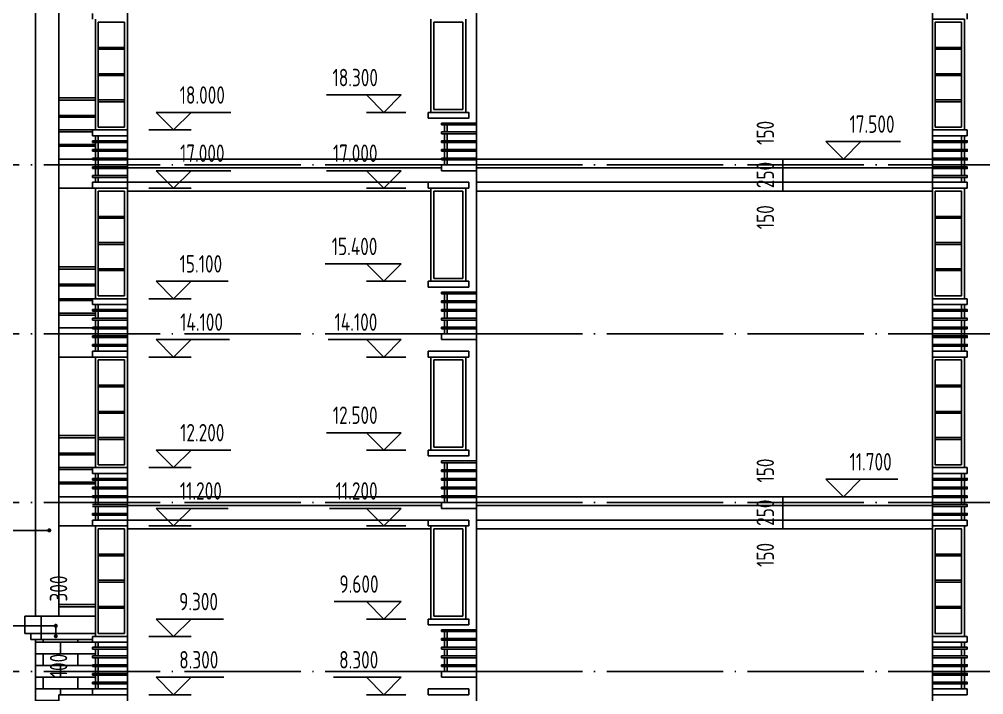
# Model space of a CAD drawing. Extents: x -726032 to 135930, y -151624 to 587044.
# Drawn here: x -513089 to -496509, y 232993 to 244593 of the extents above; entities that cross this region are included whole.
import ezdxf
from ezdxf.enums import TextEntityAlignment as Align

# ---------------------------------------------------------------- set-up
doc = ezdxf.new("R2010")
doc.units = 0
doc.header["$LTSCALE"] = 1000
doc.header["$MEASUREMENT"] = 0
doc.linetypes.add('DOTE', pattern=[2.42, 2, -0.2, 0.02, -0.2])
doc.layers.get('0').update_dxf_attribs({"linetype": 'CONTINUOUS'})
doc.layers.get('DEFPOINTS').update_dxf_attribs({"color": 1, "linetype": 'CONTINUOUS'})
for name, color, linetype in [('DOTE', 8, 'DOTE'), ('PUB_DIM', 245, 'CONTINUOUS'), ('WINDOW', 155, 'CONTINUOUS'), ('引线', 213, 'CONTINUOUS'), ('栏杆', 126, 'CONTINUOUS'), ('装饰线', 252, 'CONTINUOUS')]:
    doc.layers.add(name, color=color, linetype=linetype)
doc.styles.add('DIM_FONT', font='isocp.shx', dxfattribs={"width": 0.8})
doc.dimstyles.new('AXIS', dxfattribs={"dimtxt": 300, "dimasz": 1, "dimexe": 250, "dimexo": 300, "dimgap": 150, "dimtad": 1, "dimdec": 0, "dimzin": 0, "dimdsep": 46, "dimtxsty": 'DIM_FONT', "dimcen": 0.09, "dimse1": 1, "dimse2": 1, "dimclrt": 142, "dimadec": 0, "dimazin": 0, "dimtfac": 1, "dimtdec": 0, "dimtix": 1, "dimtmove": 2, "dimatfit": 3, "dimfxl": 1, "dimtolj": 1, "dimtzin": 0, "dimarcsym": 0})

# ---------------------------------------------------------------- blocks, each defined once
blk = doc.blocks.new('*D2821')
at = {"layer": 'DEFPOINTS', "color": 0, "transparency": 16777216}
for p in [(-512714, 234343), (-511714, 234343), (-511714, 234043)]:
    blk.add_point(p, dxfattribs=at)
at = {"layer": 'PUB_DIM', "color": 0, "lineweight": -2, "transparency": 16777216}
for p, q in [((-512714, 234344), (-512714, 234345)), ((-512714, 234043), (-512714, 234343)), ((-512714, 234042), (-512714, 234041))]:
    blk.add_line(p, q, dxfattribs=at)
at = {"layer": 'PUB_DIM', "color": 0, "transparency": 16777216}
for points in [[(-512715, 234344), (-512714, 234344), (-512714, 234343)], [(-512715, 234042), (-512714, 234042), (-512714, 234043)]]:
    blk.add_solid(points, dxfattribs=at)
at = {"layer": 'PUB_DIM', "color": 142, "transparency": 16777216, "insert": (-512414, 234816), "char_height": 300, "attachment_point": 5, "rotation": 90, "style": 'DIM_FONT'}
blk.add_mtext('\\A1;300', dxfattribs=at)
blk = doc.blocks.new('*D2822')
at = {"layer": 'DEFPOINTS', "color": 0, "transparency": 16777216}
for p in [(-512714, 234043), (-511714, 234043), (-511714, 233943)]:
    blk.add_point(p, dxfattribs=at)
at = {"layer": 'PUB_DIM', "color": 0, "lineweight": -2, "transparency": 16777216}
for p, q in [((-512714, 234044), (-512714, 234045)), ((-512714, 233943), (-512714, 234043)), ((-512714, 233942), (-512714, 233941))]:
    blk.add_line(p, q, dxfattribs=at)
at = {"layer": 'PUB_DIM', "color": 0, "transparency": 16777216}
for points in [[(-512715, 234044), (-512714, 234044), (-512714, 234043)], [(-512715, 233942), (-512714, 233942), (-512714, 233943)]]:
    blk.add_solid(points, dxfattribs=at)
at = {"layer": 'PUB_DIM', "color": 142, "transparency": 16777216, "insert": (-512414, 233493), "char_height": 300, "attachment_point": 5, "rotation": 90, "style": 'DIM_FONT'}
blk.add_mtext('\\A1;100', dxfattribs=at)
blk = doc.blocks.new('*D2862')
at = {"layer": 'DEFPOINTS', "color": 0, "transparency": 16777216}
for p in [(-500964, 235993), (-499964, 235993), (-500964, 235843)]:
    blk.add_point(p, dxfattribs=at)
at = {"layer": 'PUB_DIM', "color": 0, "lineweight": -2, "transparency": 16777216}
for p, q in [((-499964, 235994), (-499964, 235995)), ((-499964, 235843), (-499964, 235993)), ((-499964, 235842), (-499964, 235841))]:
    blk.add_line(p, q, dxfattribs=at)
at = {"layer": 'PUB_DIM', "color": 0, "transparency": 16777216}
for points in [[(-499964, 235994), (-499963, 235994), (-499964, 235993)], [(-499964, 235842), (-499963, 235842), (-499964, 235843)]]:
    blk.add_solid(points, dxfattribs=at)
at = {"layer": 'PUB_DIM', "color": 142, "transparency": 16777216, "insert": (-500264, 235393), "char_height": 300, "attachment_point": 5, "rotation": 90, "style": 'DIM_FONT'}
blk.add_mtext('\\A1;150', dxfattribs=at)
blk = doc.blocks.new('*D2866')
at = {"layer": 'DEFPOINTS', "color": 0, "transparency": 16777216}
for p in [(-500964, 236243), (-499964, 236243), (-500964, 235993)]:
    blk.add_point(p, dxfattribs=at)
at = {"layer": 'PUB_DIM', "color": 0, "lineweight": -2, "transparency": 16777216}
for p, q in [((-499964, 236244), (-499964, 236245)), ((-499964, 235993), (-499964, 236243)), ((-499964, 235992), (-499964, 235991))]:
    blk.add_line(p, q, dxfattribs=at)
at = {"layer": 'PUB_DIM', "color": 0, "transparency": 16777216}
for points in [[(-499964, 236244), (-499963, 236244), (-499964, 236243)], [(-499964, 235992), (-499963, 235992), (-499964, 235993)]]:
    blk.add_solid(points, dxfattribs=at)
at = {"layer": 'PUB_DIM', "color": 142, "transparency": 16777216, "insert": (-500264, 236118), "char_height": 300, "attachment_point": 5, "rotation": 90, "style": 'DIM_FONT'}
blk.add_mtext('\\A1;250', dxfattribs=at)
blk = doc.blocks.new('*D2867')
at = {"layer": 'DEFPOINTS', "color": 0, "transparency": 16777216}
for p in [(-500964, 236393), (-499964, 236393), (-500964, 236243)]:
    blk.add_point(p, dxfattribs=at)
at = {"layer": 'PUB_DIM', "color": 0, "lineweight": -2, "transparency": 16777216}
for p, q in [((-499964, 236394), (-499964, 236395)), ((-499964, 236243), (-499964, 236393)), ((-499964, 236242), (-499964, 236241))]:
    blk.add_line(p, q, dxfattribs=at)
at = {"layer": 'PUB_DIM', "color": 0, "transparency": 16777216}
for points in [[(-499964, 236394), (-499963, 236394), (-499964, 236393)], [(-499964, 236242), (-499963, 236242), (-499964, 236243)]]:
    blk.add_solid(points, dxfattribs=at)
at = {"layer": 'PUB_DIM', "color": 142, "transparency": 16777216, "insert": (-500264, 236842), "char_height": 300, "attachment_point": 5, "rotation": 90, "style": 'DIM_FONT'}
blk.add_mtext('\\A1;150', dxfattribs=at)
blk = doc.blocks.new('*D2921')
at = {"layer": 'DEFPOINTS', "color": 0, "transparency": 16777216}
for p in [(-500964, 242043), (-499964, 242043), (-500964, 241793)]:
    blk.add_point(p, dxfattribs=at)
at = {"layer": 'PUB_DIM', "color": 0, "lineweight": -2, "transparency": 16777216}
for p, q in [((-499964, 242044), (-499964, 242045)), ((-499964, 241793), (-499964, 242043)), ((-499964, 241792), (-499964, 241791))]:
    blk.add_line(p, q, dxfattribs=at)
at = {"layer": 'PUB_DIM', "color": 0, "transparency": 16777216}
for points in [[(-499964, 242044), (-499963, 242044), (-499964, 242043)], [(-499964, 241792), (-499963, 241792), (-499964, 241793)]]:
    blk.add_solid(points, dxfattribs=at)
at = {"layer": 'PUB_DIM', "color": 142, "transparency": 16777216, "insert": (-500264, 241918), "char_height": 300, "attachment_point": 5, "rotation": 90, "style": 'DIM_FONT'}
blk.add_mtext('\\A1;250', dxfattribs=at)
blk = doc.blocks.new('*D2922')
at = {"layer": 'DEFPOINTS', "color": 0, "transparency": 16777216}
for p in [(-500964, 241793), (-499964, 241793), (-500964, 241643)]:
    blk.add_point(p, dxfattribs=at)
at = {"layer": 'PUB_DIM', "color": 0, "lineweight": -2, "transparency": 16777216}
for p, q in [((-499964, 241794), (-499964, 241795)), ((-499964, 241643), (-499964, 241793)), ((-499964, 241642), (-499964, 241641))]:
    blk.add_line(p, q, dxfattribs=at)
at = {"layer": 'PUB_DIM', "color": 0, "transparency": 16777216}
for points in [[(-499964, 241794), (-499963, 241794), (-499964, 241793)], [(-499964, 241642), (-499963, 241642), (-499964, 241643)]]:
    blk.add_solid(points, dxfattribs=at)
at = {"layer": 'PUB_DIM', "color": 142, "transparency": 16777216, "insert": (-500264, 241193), "char_height": 300, "attachment_point": 5, "rotation": 90, "style": 'DIM_FONT'}
blk.add_mtext('\\A1;150', dxfattribs=at)
blk = doc.blocks.new('*D2923')
at = {"layer": 'DEFPOINTS', "color": 0, "transparency": 16777216}
for p in [(-500964, 242193), (-499964, 242193), (-500964, 242043)]:
    blk.add_point(p, dxfattribs=at)
at = {"layer": 'PUB_DIM', "color": 0, "lineweight": -2, "transparency": 16777216}
for p, q in [((-499964, 242194), (-499964, 242195)), ((-499964, 242043), (-499964, 242193)), ((-499964, 242042), (-499964, 242041))]:
    blk.add_line(p, q, dxfattribs=at)
at = {"layer": 'PUB_DIM', "color": 0, "transparency": 16777216}
for points in [[(-499964, 242194), (-499963, 242194), (-499964, 242193)], [(-499964, 242042), (-499963, 242042), (-499964, 242043)]]:
    blk.add_solid(points, dxfattribs=at)
at = {"layer": 'PUB_DIM', "color": 142, "transparency": 16777216, "insert": (-500264, 242642), "char_height": 300, "attachment_point": 5, "rotation": 90, "style": 'DIM_FONT'}
blk.add_mtext('\\A1;150', dxfattribs=at)

msp = doc.modelspace()

# ---------------------------------------------------------------- hatches: boundary and pattern name
at = {"layer": '装饰线'}
h = msp.add_hatch(dxfattribs=at)
h.set_pattern_fill('AR-BRSTD', color=35, scale=75, style=0)
h.set_pattern_definition([(0, (-503080.74, 224692.5), (0, 200.025), []), (90, (-503080.74, 224692.5), (-300, 200.025), [200.025, -200.025])])
h.paths.add_polyline_path([(-512811.2, 224242.5), (-512411.2, 224242.5), (-512411.2, 232992.5), (-511831.1, 232992.5), (-511831.1, 233092.5), (-511781.1, 233092.5), (-511781.1, 233177.2), (-511831.1, 233177.2), (-511831.1, 233207.2), (-511781.1, 233207.2), (-511781.1, 233327.2), (-511831.1, 233327.2), (-511831.1, 233357.2), (-511781.1, 233357.2), (-511781.1, 233477.2), (-511831.1, 233477.2), (-511831.1, 233507.2), (-511781.1, 233507.2), (-511781.1, 233627.2), (-511831.1, 233627.2), (-511831.1, 233657.2), (-511781.1, 233657.2), (-511781.1, 233777.2), (-511831.1, 233777.2), (-511831.1, 233807.2), (-511781.1, 233807.2), (-511781.1, 233892.5), (-511831.1, 233892.5), (-511831.1, 233942.5), (-512811.2, 233942.5)])
h.paths.add_polyline_path([(-512639.4, 233225.8), (-512639.4, 233760), (-512189.4, 233760), (-512189.4, 233225.8)], flags=24)

# ---------------------------------------------------------------- linework, layer by layer
for p, q in [((-512811.2, 262292.5), (-512811.2, 234342.5)), ((-512411.2, 234342.5), (-512411.2, 262292.5)), ((-511231.1, 224242.5), (-511231.1, 257592.5)), ((-505231.1, 224242.5), (-505231.1, 257592.5)), ((-497391.1, 257592.5), (-497391.1, 224242.5)), ((-511831.1, 244592.5), (-511831.1, 244692.5)), ((-496791.1, 244592.5), (-496791.1, 244692.5)), ((-506061.1, 242992.5), (-506061.1, 242892.5)), ((-511831.1, 242692.5), (-511231.1, 242692.5)), ((-511831.1, 242692.5), (-511831.1, 242592.5)), ((-511831.1, 242592.5), (-511231.1, 242592.5)), ((-497391.1, 242692.5), (-496791.1, 242692.5)), ((-496791.1, 242592.5), (-497391.1, 242592.5)), ((-496791.1, 242592.5), (-496791.1, 242692.5)), ((-511831.1, 242192.5), (-512411.2, 242192.5)), ((-505831.1, 242092.5), (-505231.1, 242092.5)), ((-505831.1, 241992.5), (-505831.1, 242092.5)), ((-505831.1, 241992.5), (-505231.1, 241992.5)), ((-511830.6, 241792.5), (-511831.1, 241792)), ((-511831.1, 241693), (-511831.1, 241792)), ((-511830.6, 241792.5), (-511231.1, 241792.5)), ((-506061.1, 241792.5), (-505361.1, 241792.5)), ((-506061.1, 241792.5), (-506061.1, 241692.5)), ((-505361.1, 241792.5), (-505361.1, 241692.5)), ((-496791.1, 241792.5), (-497391.1, 241792.5)), ((-496791.1, 241692.5), (-496791.1, 241792.5)), ((-511831.1, 241692.5), (-512411.2, 241692.5)), ((-511831.1, 241693), (-511830.6, 241692.5)), ((-511231.1, 241692.5), (-511830.6, 241692.5)), ((-505361.1, 241692.5), (-506061.1, 241692.5)), ((-496791.1, 241692.5), (-497391.1, 241692.5)), ((-506061.1, 240092.5), (-506061.1, 239992.5)), ((-511831.1, 239792.5), (-511231.1, 239792.5)), ((-511831.1, 239792.5), (-511831.1, 239692.5)), ((-497391.1, 239792.5), (-496791.1, 239792.5)), ((-496791.1, 239692.5), (-496791.1, 239792.5)), ((-511831.1, 239692.5), (-511231.1, 239692.5)), ((-496791.1, 239692.5), (-497391.1, 239692.5)), ((-511831.1, 239292.5), (-512411.2, 239292.5)), ((-505831.1, 239192.5), (-505231.1, 239192.5)), ((-505831.1, 239092.5), (-505831.1, 239192.5)), ((-505831.1, 239092.5), (-505231.1, 239092.5)), ((-511231.1, 238792.5), (-512411.2, 238792.5)), ((-511831.1, 238792.5), (-511831.1, 238892.5)), ((-511831.1, 238892.5), (-511231.1, 238892.5)), ((-506061.1, 238892.5), (-505361.1, 238892.5)), ((-506061.1, 238892.5), (-506061.1, 238792.5)), ((-505361.1, 238792.5), (-506061.1, 238792.5)), ((-505361.1, 238892.5), (-505361.1, 238792.5)), ((-497391.1, 238892.5), (-496791.1, 238892.5)), ((-496791.1, 238792.5), (-496841.1, 238792.5)), ((-496791.1, 238792.5), (-496791.1, 238892.5)), ((-506061.1, 237192.5), (-506061.1, 237092.5)), ((-511831.1, 236892.5), (-511231.1, 236892.5)), ((-511831.1, 236892.5), (-511831.1, 236792.5)), ((-511831.1, 236792.5), (-511231.1, 236792.5)), ((-497391.1, 236892.5), (-496791.1, 236892.5)), ((-496791.1, 236792.5), (-497391.1, 236792.5)), ((-496791.1, 236792.5), (-496791.1, 236892.5)), ((-511831.1, 236392.5), (-512411.2, 236392.5)), ((-505831.1, 236292.5), (-505231.1, 236292.5)), ((-505831.1, 236192.5), (-505831.1, 236292.5)), ((-505831.1, 236192.5), (-505231.1, 236192.5)), ((-511831.1, 235992.5), (-511231.1, 235992.5)), ((-511831.1, 235892.5), (-511831.1, 235992.5)), ((-506061.1, 235992.5), (-505361.1, 235992.5)), ((-506061.1, 235992.5), (-506061.1, 235892.5)), ((-505361.1, 235992.5), (-505361.1, 235892.5)), ((-496791.1, 235992.5), (-497391.1, 235992.5)), ((-496791.1, 235892.5), (-496791.1, 235992.5)), ((-511231.1, 235892.5), (-512411.2, 235892.5)), ((-505361.1, 235892.5), (-506061.1, 235892.5)), ((-496791.1, 235892.5), (-497391.1, 235892.5)), ((-512992.1, 234342.5), (-511781.1, 234342.5)), ((-512992.1, 234042.5), (-512992.1, 234342.5)), ((-506061.1, 234292.5), (-506061.1, 234192.5)), ((-511781.1, 234042.5), (-512992.1, 234042.5)), ((-512892.1, 233942.5), (-512892.1, 234042.5)), ((-511831.1, 233942.5), (-512892.1, 233942.5)), ((-512811.2, 233942.5), (-512811.2, 224242.5)), ((-511231.1, 233992.5), (-511831.1, 233992.5)), ((-511831.1, 233992.5), (-511831.1, 233892.5)), ((-496791.1, 233992.5), (-497391.1, 233992.5)), ((-496791.1, 233892.5), (-496791.1, 233992.5)), ((-511831.1, 233892.5), (-511231.1, 233892.5)), ((-496791.1, 233892.5), (-497391.1, 233892.5)), ((-505831.1, 233392.5), (-505231.1, 233392.5)), ((-505831.1, 233292.5), (-505831.1, 233392.5)), ((-505831.1, 233292.5), (-505231.1, 233292.5)), ((-512411.2, 224242.5), (-512411.2, 232992.5)), ((-511231.1, 232992.5), (-512411.2, 232992.5)), ((-511831.1, 232992.5), (-511831.1, 233092.5)), ((-511831.1, 233092.5), (-511231.1, 233092.5)), ((-506061.1, 233092.5), (-505361.1, 233092.5)), ((-506061.1, 233092.5), (-506061.1, 232992.5)), ((-505361.1, 232992.5), (-506061.1, 232992.5)), ((-505361.1, 233092.5), (-505361.1, 232992.5)), ((-497391.1, 233092.5), (-496791.1, 233092.5)), ((-496791.1, 232992.5), (-497391.1, 232992.5)), ((-496791.1, 232992.5), (-496791.1, 233092.5))]:
    msp.add_line(p, q)
at = {"color": 146}
for p, q in [((-511831.1, 239157.2), (-511831.1, 239127.2)), ((-511831.1, 239007.2), (-511831.1, 238977.2)), ((-511231.1, 239007.2), (-511831.1, 239007.2)), ((-511831.1, 238977.2), (-511231.1, 238977.2)), ((-511781.1, 238892.5), (-511781.1, 238977.2)), ((-511731.1, 238977.2), (-511731.1, 238892.5)), ((-511831.1, 233507.2), (-511831.1, 233477.2))]:
    msp.add_line(p, q, dxfattribs=at)
for points in [[(-506061.1, 242992.5), (-505361.1, 242992.5), (-505361.1, 242892.5), (-506061.1, 242892.5)], [(-497391.1, 242627.2), (-497391.1, 242657.2)], [(-497391.1, 242612.5), (-497391.1, 242642.5)], [(-506061.1, 240092.5), (-505361.1, 240092.5), (-505361.1, 239992.5), (-506061.1, 239992.5)], [(-497391.1, 239727.2), (-497391.1, 239757.2)], [(-497391.1, 239712.5), (-497391.1, 239742.5)], [(-506061.1, 237192.5), (-505361.1, 237192.5), (-505361.1, 237092.5), (-506061.1, 237092.5)], [(-497391.1, 236827.2), (-497391.1, 236857.2)], [(-497391.1, 236812.5), (-497391.1, 236842.5)], [(-506061.1, 234292.5), (-505361.1, 234292.5), (-505361.1, 234192.5), (-506061.1, 234192.5)]]:
    msp.add_lwpolyline(points)
for points in [[(-497391.1, 233927.2), (-497391.1, 233957.2)], [(-497391.1, 233912.5), (-497391.1, 233942.5)]]:
    msp.add_lwpolyline(points, dxfattribs=at)
at = {"layer": 'DOTE'}
for p, q in [((-517509.1, 242092.5), (-488652.4, 242092.5)), ((-517509.1, 239192.5), (-488652.4, 239192.5)), ((-517509.1, 236292.5), (-488652.4, 236292.5)), ((-517509.1, 233392.5), (-488652.4, 233392.5))]:
    msp.add_line(p, q, dxfattribs=at)
at = {"layer": 'PUB_DIM'}
for p, q in [((-506821.1, 243292.5), (-507805.2, 243292.5)), ((-506821.1, 242992.5), (-507121.1, 243292.5)), ((-507121.1, 243292.5), (-506521.1, 243292.5)), ((-506521.1, 243292.5), (-506821.1, 242992.5)), ((-510435.1, 242692.5), (-510735.1, 242992.5)), ((-510735.1, 242992.5), (-509450.9, 242992.5)), ((-510135.1, 242992.5), (-510435.1, 242692.5)), ((-507121.1, 242992.5), (-506441.1, 242992.5)), ((-510135.1, 242692.5), (-510862.2, 242692.5)), ((-498921.6, 242192.5), (-499221.6, 242492.5)), ((-497937.5, 242492.5), (-499221.6, 242492.5)), ((-498621.6, 242492.5), (-498921.6, 242192.5)), ((-510435.1, 241692.5), (-510735.1, 241992.5)), ((-510735.1, 241992.5), (-509450.9, 241992.5)), ((-510135.1, 241992.5), (-510435.1, 241692.5)), ((-506821.1, 241992.5), (-507805.2, 241992.5)), ((-506821.1, 241692.5), (-507121.1, 241992.5)), ((-507121.1, 241992.5), (-506521.1, 241992.5)), ((-506521.1, 241992.5), (-506821.1, 241692.5)), ((-510135.1, 241692.5), (-510862.2, 241692.5)), ((-507121.1, 241692.5), (-506441.1, 241692.5)), ((-506821.1, 240392.5), (-507829.2, 240392.5)), ((-506821.1, 240092.5), (-507121.1, 240392.5)), ((-507121.1, 240392.5), (-506521.1, 240392.5)), ((-506521.1, 240392.5), (-506821.1, 240092.5)), ((-510435.1, 239792.5), (-510735.1, 240092.5)), ((-510735.1, 240092.5), (-509498.9, 240092.5)), ((-510135.1, 240092.5), (-510435.1, 239792.5)), ((-507121.1, 240092.5), (-506441.1, 240092.5)), ((-510135.1, 239792.5), (-510862.2, 239792.5)), ((-510435.1, 238792.5), (-510735.1, 239092.5)), ((-510735.1, 239092.5), (-509474.9, 239092.5)), ((-510135.1, 239092.5), (-510435.1, 238792.5)), ((-506821.1, 239092.5), (-507781.2, 239092.5)), ((-506821.1, 238792.5), (-507121.1, 239092.5)), ((-507121.1, 239092.5), (-506521.1, 239092.5)), ((-506521.1, 239092.5), (-506821.1, 238792.5)), ((-510135.1, 238792.5), (-510862.2, 238792.5)), ((-507121.1, 238792.5), (-506441.1, 238792.5)), ((-506821.1, 237492.5), (-507805.2, 237492.5)), ((-506821.1, 237192.5), (-507121.1, 237492.5)), ((-507121.1, 237492.5), (-506521.1, 237492.5)), ((-506521.1, 237492.5), (-506821.1, 237192.5)), ((-510435.1, 236892.5), (-510735.1, 237192.5)), ((-510735.1, 237192.5), (-509450.9, 237192.5)), ((-510135.1, 237192.5), (-510435.1, 236892.5)), ((-507121.1, 237192.5), (-506441.1, 237192.5)), ((-510135.1, 236892.5), (-510862.2, 236892.5)), ((-498921.6, 236392.5), (-499221.6, 236692.5)), ((-497985.5, 236692.5), (-499221.6, 236692.5)), ((-498621.6, 236692.5), (-498921.6, 236392.5)), ((-510435.1, 235892.5), (-510735.1, 236192.5)), ((-510735.1, 236192.5), (-509498.9, 236192.5)), ((-510135.1, 236192.5), (-510435.1, 235892.5)), ((-506821.1, 236192.5), (-507757.2, 236192.5)), ((-506821.1, 235892.5), (-507121.1, 236192.5)), ((-507121.1, 236192.5), (-506521.1, 236192.5)), ((-506521.1, 236192.5), (-506821.1, 235892.5)), ((-510135.1, 235892.5), (-510862.2, 235892.5)), ((-507121.1, 235892.5), (-506441.1, 235892.5)), ((-506821.1, 234592.5), (-507677, 234592.5)), ((-506821.1, 234292.5), (-507121.1, 234592.5)), ((-507121.1, 234592.5), (-506521.1, 234592.5)), ((-506521.1, 234592.5), (-506821.1, 234292.5)), ((-510735.1, 234292.5), (-509579.1, 234292.5)), ((-510435.1, 233992.5), (-510735.1, 234292.5)), ((-510135.1, 234292.5), (-510435.1, 233992.5)), ((-507121.1, 234292.5), (-506441.1, 234292.5)), ((-510135.1, 233992.5), (-510862.2, 233992.5)), ((-510435.1, 232992.5), (-510735.1, 233292.5)), ((-510735.1, 233292.5), (-509570.9, 233292.5)), ((-510135.1, 233292.5), (-510435.1, 232992.5)), ((-506821.1, 233292.5), (-507685.2, 233292.5)), ((-506821.1, 232992.5), (-507121.1, 233292.5)), ((-507121.1, 233292.5), (-506521.1, 233292.5)), ((-506521.1, 233292.5), (-506821.1, 232992.5)), ((-510135.1, 232992.5), (-510862.2, 232992.5)), ((-507121.1, 232992.5), (-506441.1, 232992.5))]:
    msp.add_line(p, q, dxfattribs=at)
at = {"layer": 'WINDOW'}
for p, q in [((-511781.1, 242692.5), (-511781.1, 244592.5)), ((-506011.1, 244592.5), (-506011.1, 242992.5)), ((-505411.1, 244592.5), (-505411.1, 242992.5)), ((-496841.1, 242692.5), (-496841.1, 244592.5)), ((-511281.1, 244542.5), (-511731.1, 244542.5)), ((-511731.1, 244542.5), (-511731.1, 242742.5)), ((-511281.1, 242742.5), (-511281.1, 244542.5)), ((-505961.1, 244542.5), (-505961.1, 243042.5)), ((-505461.1, 244542.5), (-505961.1, 244542.5)), ((-505461.1, 244542.5), (-505461.1, 243042.5)), ((-511281.1, 244107.5), (-511731.1, 244107.5)), ((-511281.1, 244077.5), (-511731.1, 244077.5)), ((-497341.1, 244107.5), (-496891.1, 244107.5)), ((-497341.1, 244077.5), (-496891.1, 244077.5)), ((-511281.1, 243657.5), (-511731.1, 243657.5)), ((-511281.1, 243627.5), (-511731.1, 243627.5)), ((-497341.1, 243657.5), (-496891.1, 243657.5)), ((-497341.1, 243627.5), (-496891.1, 243627.5)), ((-511281.1, 243207.5), (-511731.1, 243207.5)), ((-511281.1, 243177.5), (-511731.1, 243177.5)), ((-497341.1, 243207.5), (-496891.1, 243207.5)), ((-497341.1, 243177.5), (-496891.1, 243177.5)), ((-505461.1, 243042.5), (-505961.1, 243042.5)), ((-511731.1, 242742.5), (-511281.1, 242742.5)), ((-511781.1, 242692.5), (-511231.1, 242692.5)), ((-511781.1, 239792.5), (-511781.1, 241692.5)), ((-511281.1, 241642.5), (-511731.1, 241642.5)), ((-511731.1, 241642.5), (-511731.1, 239842.5)), ((-511281.1, 239842.5), (-511281.1, 241642.5)), ((-506011.1, 241692.5), (-506011.1, 240092.5)), ((-505961.1, 241642.5), (-505961.1, 240142.5)), ((-505461.1, 241642.5), (-505961.1, 241642.5)), ((-505461.1, 241642.5), (-505461.1, 240142.5)), ((-505411.1, 241692.5), (-505411.1, 240092.5)), ((-496841.1, 239792.5), (-496841.1, 241692.5)), ((-511281.1, 241207.5), (-511731.1, 241207.5)), ((-511281.1, 241177.5), (-511731.1, 241177.5)), ((-497341.1, 241207.5), (-496891.1, 241207.5)), ((-497341.1, 241177.5), (-496891.1, 241177.5)), ((-511281.1, 240757.5), (-511731.1, 240757.5)), ((-497341.1, 240757.5), (-496891.1, 240757.5)), ((-511281.1, 240727.5), (-511731.1, 240727.5)), ((-497341.1, 240727.5), (-496891.1, 240727.5)), ((-511281.1, 240307.5), (-511731.1, 240307.5)), ((-511281.1, 240277.5), (-511731.1, 240277.5)), ((-497341.1, 240307.5), (-496891.1, 240307.5)), ((-497341.1, 240277.5), (-496891.1, 240277.5)), ((-505461.1, 240142.5), (-505961.1, 240142.5)), ((-511781.1, 239792.5), (-511231.1, 239792.5)), ((-511731.1, 239842.5), (-511281.1, 239842.5)), ((-511781.1, 236892.5), (-511781.1, 238792.5)), ((-506011.1, 238792.5), (-506011.1, 237192.5)), ((-505411.1, 238792.5), (-505411.1, 237192.5)), ((-496841.1, 236892.5), (-496841.1, 238792.5)), ((-511731.1, 238742.5), (-511731.1, 236942.5)), ((-511281.1, 238742.5), (-511731.1, 238742.5)), ((-511281.1, 236942.5), (-511281.1, 238742.5)), ((-505961.1, 238742.5), (-505961.1, 237242.5)), ((-505461.1, 238742.5), (-505961.1, 238742.5)), ((-505461.1, 238742.5), (-505461.1, 237242.5)), ((-511281.1, 238307.5), (-511731.1, 238307.5)), ((-511281.1, 238277.5), (-511731.1, 238277.5)), ((-497341.1, 238307.5), (-496891.1, 238307.5)), ((-497341.1, 238277.5), (-496891.1, 238277.5)), ((-511281.1, 237857.5), (-511731.1, 237857.5)), ((-511281.1, 237827.5), (-511731.1, 237827.5)), ((-497341.1, 237857.5), (-496891.1, 237857.5)), ((-497341.1, 237827.5), (-496891.1, 237827.5)), ((-511281.1, 237407.5), (-511731.1, 237407.5)), ((-511281.1, 237377.5), (-511731.1, 237377.5)), ((-497341.1, 237407.5), (-496891.1, 237407.5)), ((-497341.1, 237377.5), (-496891.1, 237377.5)), ((-505461.1, 237242.5), (-505961.1, 237242.5)), ((-511731.1, 236942.5), (-511281.1, 236942.5)), ((-511781.1, 236892.5), (-511231.1, 236892.5)), ((-511781.1, 233992.5), (-511781.1, 235892.5)), ((-511281.1, 235842.5), (-511731.1, 235842.5)), ((-511731.1, 235842.5), (-511731.1, 234042.5)), ((-511281.1, 234042.5), (-511281.1, 235842.5)), ((-506011.1, 235892.5), (-506011.1, 234292.5)), ((-505961.1, 235842.5), (-505961.1, 234342.5)), ((-505461.1, 235842.5), (-505961.1, 235842.5)), ((-505461.1, 235842.5), (-505461.1, 234342.5)), ((-505411.1, 235892.5), (-505411.1, 234292.5)), ((-496841.1, 233992.5), (-496841.1, 235892.5)), ((-511281.1, 235407.5), (-511731.1, 235407.5)), ((-511281.1, 235377.5), (-511731.1, 235377.5)), ((-497341.1, 235407.5), (-496891.1, 235407.5)), ((-497341.1, 235377.5), (-496891.1, 235377.5)), ((-511281.1, 234957.5), (-511731.1, 234957.5)), ((-497341.1, 234957.5), (-496891.1, 234957.5)), ((-511281.1, 234927.5), (-511731.1, 234927.5)), ((-497341.1, 234927.5), (-496891.1, 234927.5)), ((-511281.1, 234507.5), (-511731.1, 234507.5)), ((-511281.1, 234477.5), (-511731.1, 234477.5)), ((-497341.1, 234507.5), (-496891.1, 234507.5)), ((-497341.1, 234477.5), (-496891.1, 234477.5)), ((-505461.1, 234342.5), (-505961.1, 234342.5)), ((-511731.1, 234042.5), (-511281.1, 234042.5))]:
    msp.add_line(p, q, dxfattribs=at)
for points in [[(-497391.1, 244592.5), (-496841.1, 244592.5), (-496841.1, 242692.5), (-497391.1, 242692.5)], [(-497341.1, 244542.5), (-496891.1, 244542.5), (-496891.1, 242742.5), (-497341.1, 242742.5)], [(-497391.1, 241692.5), (-496841.1, 241692.5), (-496841.1, 239792.5), (-497391.1, 239792.5)], [(-497341.1, 241642.5), (-496891.1, 241642.5), (-496891.1, 239842.5), (-497341.1, 239842.5)], [(-497391.1, 238792.5), (-496841.1, 238792.5), (-496841.1, 236892.5), (-497391.1, 236892.5)], [(-497341.1, 238742.5), (-496891.1, 238742.5), (-496891.1, 236942.5), (-497341.1, 236942.5)], [(-497391.1, 235892.5), (-496841.1, 235892.5), (-496841.1, 233992.5), (-497391.1, 233992.5)], [(-497341.1, 235842.5), (-496891.1, 235842.5), (-496891.1, 234042.5), (-497341.1, 234042.5)]]:
    msp.add_lwpolyline(points, close=True, dxfattribs=at)
at = {"layer": '引线'}
msp.add_line((-512574.3, 235814.5), (-514514.4, 235814.5), dxfattribs=at)
at = {"layer": '引线', "const_width": 34.8}
for points in [[(-512591.9, 235814.5, 1), (-512556.6, 235814.5, 1)], [(-512479, 234176.5, 1), (-512443.7, 234176.5, 1)], [(-512479, 233997.4, 1), (-512443.7, 233997.4, 1)]]:
    msp.add_lwpolyline(points, format="xyb", close=True, dxfattribs=at)
at = {"layer": '引线'}
msp.add_lwpolyline([(-512461.3, 233974.3), (-512461.3, 234176.5), (-514341.8, 234176.5)], dxfattribs=at)
at = {"layer": '栏杆'}
for p, q in [((-512411.2, 243242.5), (-511781.1, 243242.5)), ((-512411.2, 243202.5), (-511781.1, 243202.5)), ((-512411.2, 242942.5), (-511781.1, 242942.5)), ((-512411.2, 242912.5), (-511781.1, 242912.5)), ((-505231.1, 242807.2), (-505831.1, 242807.2)), ((-505831.1, 242807.2), (-505831.1, 242777.2)), ((-505831.1, 242777.2), (-505231.1, 242777.2)), ((-505781.1, 242657.2), (-505781.1, 242777.2)), ((-505731.1, 242777.2), (-505731.1, 242657.2)), ((-511831.1, 242692.5), (-512411.2, 242692.5)), ((-512411.2, 242662.5), (-511831.1, 242662.5)), ((-511781.1, 242507.8), (-511781.1, 242592.5)), ((-511731.1, 242592.5), (-511731.1, 242507.8)), ((-505231.1, 242657.2), (-505831.1, 242657.2)), ((-505831.1, 242657.2), (-505831.1, 242627.2)), ((-505831.1, 242627.2), (-505231.1, 242627.2)), ((-505781.1, 242507.2), (-505781.1, 242627.2)), ((-505731.1, 242627.2), (-505731.1, 242507.2)), ((-496891.1, 242592.5), (-496891.1, 242507.8)), ((-496841.1, 242592.5), (-496841.1, 242507.8)), ((-512411.2, 242442.5), (-511781.1, 242442.5)), ((-512411.2, 242412.5), (-511781.1, 242412.5)), ((-511831.1, 242507.2), (-511831.1, 242477.2)), ((-511231.1, 242507.2), (-511831.1, 242507.2)), ((-511831.1, 242477.2), (-511231.1, 242477.2)), ((-511781.1, 242357.2), (-511781.1, 242477.2)), ((-511731.1, 242477.2), (-511731.1, 242357.2)), ((-505231.1, 242507.2), (-505831.1, 242507.2)), ((-505831.1, 242507.2), (-505831.1, 242477.2)), ((-505831.1, 242477.2), (-505231.1, 242477.2)), ((-505781.1, 242357.2), (-505781.1, 242477.2)), ((-505731.1, 242477.2), (-505731.1, 242357.2)), ((-496891.1, 242477.2), (-496891.1, 242357.2)), ((-496841.1, 242477.2), (-496841.1, 242357.2)), ((-511831.1, 242357.2), (-511831.1, 242327.2)), ((-511231.1, 242357.2), (-511831.1, 242357.2)), ((-511831.1, 242327.2), (-511231.1, 242327.2)), ((-511781.1, 242207.2), (-511781.1, 242327.2)), ((-511731.1, 242327.2), (-511731.1, 242207.2)), ((-505231.1, 242357.2), (-505831.1, 242357.2)), ((-505831.1, 242357.2), (-505831.1, 242327.2)), ((-505831.1, 242327.2), (-505231.1, 242327.2)), ((-505781.1, 242207.2), (-505781.1, 242327.2)), ((-505731.1, 242327.2), (-505731.1, 242207.2)), ((-496891.1, 242327.2), (-496891.1, 242207.2)), ((-496841.1, 242327.2), (-496841.1, 242207.2)), ((-511831.1, 242207.2), (-511831.1, 242177.2)), ((-511231.1, 242207.2), (-511831.1, 242207.2)), ((-511831.1, 242177.2), (-511231.1, 242177.2)), ((-511781.1, 242057.2), (-511781.1, 242177.2)), ((-511731.1, 242177.2), (-511731.1, 242057.2)), ((-505231.1, 242207.2), (-505831.1, 242207.2)), ((-505831.1, 242207.2), (-505831.1, 242177.2)), ((-505831.1, 242177.2), (-505231.1, 242177.2)), ((-505781.1, 242092.5), (-505781.1, 242177.2)), ((-505731.1, 242177.2), (-505731.1, 242092.5)), ((-496891.1, 242177.2), (-496891.1, 242057.2)), ((-496841.1, 242177.2), (-496841.1, 242057.2)), ((-511831.1, 242057.2), (-511831.1, 242027.2)), ((-511231.1, 242057.2), (-511831.1, 242057.2)), ((-511831.1, 242027.2), (-511231.1, 242027.2)), ((-511831.1, 241907.2), (-511831.1, 241877.2)), ((-511231.1, 241907.2), (-511831.1, 241907.2)), ((-511781.1, 241907.2), (-511781.1, 242027.2)), ((-511731.1, 242027.2), (-511731.1, 241907.2)), ((-496891.1, 242027.2), (-496891.1, 241907.2)), ((-496841.1, 242027.2), (-496841.1, 241907.2)), ((-511831.1, 241877.2), (-511231.1, 241877.2)), ((-511781.1, 241792.5), (-511781.1, 241877.2)), ((-511731.1, 241877.2), (-511731.1, 241792.5)), ((-496891.1, 241877.2), (-496891.1, 241792.5)), ((-496841.1, 241877.2), (-496841.1, 241792.5)), ((-512411.2, 240342.5), (-511781.1, 240342.5)), ((-512411.2, 240302.5), (-511781.1, 240302.5)), ((-512411.2, 240042.5), (-511781.1, 240042.5)), ((-512411.2, 240012.5), (-511781.1, 240012.5)), ((-505231.1, 239907.2), (-505831.1, 239907.2)), ((-505831.1, 239907.2), (-505831.1, 239877.2)), ((-511831.1, 239792.5), (-512411.2, 239792.5)), ((-512411.2, 239762.5), (-511831.1, 239762.5)), ((-505831.1, 239877.2), (-505231.1, 239877.2)), ((-505231.1, 239757.2), (-505831.1, 239757.2)), ((-505831.1, 239757.2), (-505831.1, 239727.2)), ((-505781.1, 239757.2), (-505781.1, 239877.2)), ((-505731.1, 239877.2), (-505731.1, 239757.2)), ((-511831.1, 239607.2), (-511831.1, 239577.2)), ((-511231.1, 239607.2), (-511831.1, 239607.2)), ((-511831.1, 239577.2), (-511231.1, 239577.2)), ((-511781.1, 239607.8), (-511781.1, 239692.5)), ((-511781.1, 239457.2), (-511781.1, 239577.2)), ((-511731.1, 239692.5), (-511731.1, 239607.8)), ((-511731.1, 239577.2), (-511731.1, 239457.2)), ((-505831.1, 239727.2), (-505231.1, 239727.2)), ((-505231.1, 239607.2), (-505831.1, 239607.2)), ((-505831.1, 239607.2), (-505831.1, 239577.2)), ((-505831.1, 239577.2), (-505231.1, 239577.2)), ((-505781.1, 239607.2), (-505781.1, 239727.2)), ((-505781.1, 239457.2), (-505781.1, 239577.2)), ((-505731.1, 239727.2), (-505731.1, 239607.2)), ((-505731.1, 239577.2), (-505731.1, 239457.2)), ((-496891.1, 239692.5), (-496891.1, 239607.8)), ((-496891.1, 239577.2), (-496891.1, 239457.2)), ((-496841.1, 239692.5), (-496841.1, 239607.8)), ((-496841.1, 239577.2), (-496841.1, 239457.2)), ((-512411.2, 239542.5), (-511781.1, 239542.5)), ((-512411.2, 239512.5), (-511781.1, 239512.5)), ((-511831.1, 239457.2), (-511831.1, 239427.2)), ((-511231.1, 239457.2), (-511831.1, 239457.2)), ((-511831.1, 239427.2), (-511231.1, 239427.2)), ((-511781.1, 239307.2), (-511781.1, 239427.2)), ((-511731.1, 239427.2), (-511731.1, 239307.2)), ((-505231.1, 239457.2), (-505831.1, 239457.2)), ((-505831.1, 239457.2), (-505831.1, 239427.2)), ((-505831.1, 239427.2), (-505231.1, 239427.2)), ((-505781.1, 239307.2), (-505781.1, 239427.2)), ((-505731.1, 239427.2), (-505731.1, 239307.2)), ((-496891.1, 239427.2), (-496891.1, 239307.2)), ((-496841.1, 239427.2), (-496841.1, 239307.2)), ((-511831.1, 239307.2), (-511831.1, 239277.2)), ((-511231.1, 239307.2), (-511831.1, 239307.2)), ((-511831.1, 239277.2), (-511231.1, 239277.2)), ((-511781.1, 239157.2), (-511781.1, 239277.2)), ((-511731.1, 239277.2), (-511731.1, 239157.2)), ((-505231.1, 239307.2), (-505831.1, 239307.2)), ((-505831.1, 239307.2), (-505831.1, 239277.2)), ((-505831.1, 239277.2), (-505231.1, 239277.2)), ((-505781.1, 239192.5), (-505781.1, 239277.2)), ((-505731.1, 239277.2), (-505731.1, 239192.5)), ((-496891.1, 239277.2), (-496891.1, 239157.2)), ((-496841.1, 239277.2), (-496841.1, 239157.2)), ((-511231.1, 239157.2), (-511831.1, 239157.2)), ((-511831.1, 239127.2), (-511231.1, 239127.2)), ((-511781.1, 239007.2), (-511781.1, 239127.2)), ((-511731.1, 239127.2), (-511731.1, 239007.2)), ((-496891.1, 239127.2), (-496891.1, 239007.2)), ((-496841.1, 239127.2), (-496841.1, 239007.2)), ((-496891.1, 238977.2), (-496891.1, 238892.5)), ((-496841.1, 238977.2), (-496841.1, 238892.5)), ((-512411.2, 237442.5), (-511781.1, 237442.5)), ((-512411.2, 237402.5), (-511781.1, 237402.5)), ((-512411.2, 237142.5), (-511781.1, 237142.5)), ((-512411.2, 237112.5), (-511781.1, 237112.5)), ((-505231.1, 237007.2), (-505831.1, 237007.2)), ((-505831.1, 237007.2), (-505831.1, 236977.2)), ((-505831.1, 236977.2), (-505231.1, 236977.2)), ((-505781.1, 236857.2), (-505781.1, 236977.2)), ((-505731.1, 236977.2), (-505731.1, 236857.2)), ((-511831.1, 236892.5), (-512411.2, 236892.5)), ((-512411.2, 236862.5), (-511831.1, 236862.5)), ((-511781.1, 236707.8), (-511781.1, 236792.5)), ((-511731.1, 236792.5), (-511731.1, 236707.8)), ((-505231.1, 236857.2), (-505831.1, 236857.2)), ((-505831.1, 236857.2), (-505831.1, 236827.2)), ((-505831.1, 236827.2), (-505231.1, 236827.2)), ((-505781.1, 236707.2), (-505781.1, 236827.2)), ((-505731.1, 236827.2), (-505731.1, 236707.2)), ((-496891.1, 236792.5), (-496891.1, 236707.8)), ((-496841.1, 236792.5), (-496841.1, 236707.8)), ((-512411.2, 236642.5), (-511781.1, 236642.5)), ((-512411.2, 236612.5), (-511781.1, 236612.5)), ((-511831.1, 236707.2), (-511831.1, 236677.2)), ((-511231.1, 236707.2), (-511831.1, 236707.2)), ((-511831.1, 236677.2), (-511231.1, 236677.2)), ((-511781.1, 236557.2), (-511781.1, 236677.2)), ((-511731.1, 236677.2), (-511731.1, 236557.2)), ((-505231.1, 236707.2), (-505831.1, 236707.2)), ((-505831.1, 236707.2), (-505831.1, 236677.2)), ((-505831.1, 236677.2), (-505231.1, 236677.2)), ((-505781.1, 236557.2), (-505781.1, 236677.2)), ((-505731.1, 236677.2), (-505731.1, 236557.2)), ((-496891.1, 236677.2), (-496891.1, 236557.2)), ((-496841.1, 236677.2), (-496841.1, 236557.2)), ((-511831.1, 236557.2), (-511831.1, 236527.2)), ((-511231.1, 236557.2), (-511831.1, 236557.2)), ((-511831.1, 236527.2), (-511231.1, 236527.2)), ((-511781.1, 236407.2), (-511781.1, 236527.2)), ((-511731.1, 236527.2), (-511731.1, 236407.2)), ((-505231.1, 236557.2), (-505831.1, 236557.2)), ((-505831.1, 236557.2), (-505831.1, 236527.2)), ((-505831.1, 236527.2), (-505231.1, 236527.2)), ((-505781.1, 236407.2), (-505781.1, 236527.2)), ((-505731.1, 236527.2), (-505731.1, 236407.2)), ((-496891.1, 236527.2), (-496891.1, 236407.2)), ((-496841.1, 236527.2), (-496841.1, 236407.2)), ((-511831.1, 236407.2), (-511831.1, 236377.2)), ((-511231.1, 236407.2), (-511831.1, 236407.2)), ((-511831.1, 236377.2), (-511231.1, 236377.2)), ((-511781.1, 236257.2), (-511781.1, 236377.2)), ((-511731.1, 236377.2), (-511731.1, 236257.2)), ((-505231.1, 236407.2), (-505831.1, 236407.2)), ((-505831.1, 236407.2), (-505831.1, 236377.2)), ((-505831.1, 236377.2), (-505231.1, 236377.2)), ((-505781.1, 236292.5), (-505781.1, 236377.2)), ((-505731.1, 236377.2), (-505731.1, 236292.5)), ((-496891.1, 236377.2), (-496891.1, 236257.2)), ((-496841.1, 236377.2), (-496841.1, 236257.2)), ((-511231.1, 236257.2), (-511831.1, 236257.2)), ((-511831.1, 236227.2), (-511231.1, 236227.2)), ((-511831.1, 236077.2), (-511831.1, 236107.2)), ((-511231.1, 236107.2), (-511831.1, 236107.2)), ((-511781.1, 236107.2), (-511781.1, 236227.2)), ((-511731.1, 236227.2), (-511731.1, 236107.2)), ((-496891.1, 236227.2), (-496891.1, 236107.2)), ((-496841.1, 236227.2), (-496841.1, 236107.2)), ((-511831.1, 236077.2), (-511231.1, 236077.2)), ((-511781.1, 235992.5), (-511781.1, 236077.2)), ((-511731.1, 236077.2), (-511731.1, 235992.5)), ((-496891.1, 236077.2), (-496891.1, 235992.5)), ((-496841.1, 236077.2), (-496841.1, 235992.5)), ((-512411.2, 234542.5), (-511781.1, 234542.5)), ((-512411.2, 234502.5), (-511781.1, 234502.5)), ((-505231.1, 234107.2), (-505831.1, 234107.2)), ((-505831.1, 234107.2), (-505831.1, 234077.2)), ((-505831.1, 234077.2), (-505231.1, 234077.2)), ((-505231.1, 233957.2), (-505831.1, 233957.2)), ((-505831.1, 233957.2), (-505831.1, 233927.2)), ((-505781.1, 233957.2), (-505781.1, 234077.2)), ((-505731.1, 234077.2), (-505731.1, 233957.2)), ((-511831.1, 233807.2), (-511831.1, 233777.2)), ((-511231.1, 233807.2), (-511831.1, 233807.2)), ((-511831.1, 233777.2), (-511231.1, 233777.2)), ((-511781.1, 233807.8), (-511781.1, 233892.5)), ((-511781.1, 233657.2), (-511781.1, 233777.2)), ((-511731.1, 233892.5), (-511731.1, 233807.8)), ((-511731.1, 233777.2), (-511731.1, 233657.2)), ((-505831.1, 233927.2), (-505231.1, 233927.2)), ((-505231.1, 233807.2), (-505831.1, 233807.2)), ((-505831.1, 233807.2), (-505831.1, 233777.2)), ((-505831.1, 233777.2), (-505231.1, 233777.2)), ((-505781.1, 233807.2), (-505781.1, 233927.2)), ((-505781.1, 233657.2), (-505781.1, 233777.2)), ((-505731.1, 233927.2), (-505731.1, 233807.2)), ((-505731.1, 233777.2), (-505731.1, 233657.2)), ((-496891.1, 233892.5), (-496891.1, 233807.8)), ((-496891.1, 233777.2), (-496891.1, 233657.2)), ((-496841.1, 233892.5), (-496841.1, 233807.8)), ((-496841.1, 233777.2), (-496841.1, 233657.2)), ((-511831.1, 233657.2), (-511831.1, 233627.2)), ((-511231.1, 233657.2), (-511831.1, 233657.2)), ((-511831.1, 233627.2), (-511231.1, 233627.2)), ((-511781.1, 233507.2), (-511781.1, 233627.2)), ((-511731.1, 233627.2), (-511731.1, 233507.2)), ((-505231.1, 233657.2), (-505831.1, 233657.2)), ((-505831.1, 233657.2), (-505831.1, 233627.2)), ((-505831.1, 233627.2), (-505231.1, 233627.2)), ((-505781.1, 233507.2), (-505781.1, 233627.2)), ((-505731.1, 233627.2), (-505731.1, 233507.2)), ((-496891.1, 233627.2), (-496891.1, 233507.2)), ((-496841.1, 233627.2), (-496841.1, 233507.2)), ((-511231.1, 233507.2), (-511831.1, 233507.2)), ((-511831.1, 233477.2), (-511231.1, 233477.2)), ((-511781.1, 233357.2), (-511781.1, 233477.2)), ((-511731.1, 233477.2), (-511731.1, 233357.2)), ((-505231.1, 233507.2), (-505831.1, 233507.2)), ((-505831.1, 233507.2), (-505831.1, 233477.2)), ((-505831.1, 233477.2), (-505231.1, 233477.2)), ((-505781.1, 233392.5), (-505781.1, 233477.2)), ((-505731.1, 233477.2), (-505731.1, 233392.5)), ((-496891.1, 233477.2), (-496891.1, 233357.2)), ((-496841.1, 233477.2), (-496841.1, 233357.2)), ((-511831.1, 233357.2), (-511831.1, 233327.2)), ((-511231.1, 233357.2), (-511831.1, 233357.2)), ((-511831.1, 233327.2), (-511231.1, 233327.2)), ((-511781.1, 233207.2), (-511781.1, 233327.2)), ((-511731.1, 233327.2), (-511731.1, 233207.2)), ((-496891.1, 233327.2), (-496891.1, 233207.2)), ((-496841.1, 233327.2), (-496841.1, 233207.2)), ((-511831.1, 233207.2), (-511831.1, 233177.2)), ((-511231.1, 233207.2), (-511831.1, 233207.2)), ((-511831.1, 233177.2), (-511231.1, 233177.2)), ((-511781.1, 233092.5), (-511781.1, 233177.2)), ((-511731.1, 233177.2), (-511731.1, 233092.5)), ((-496891.1, 233177.2), (-496891.1, 233092.5)), ((-496841.1, 233177.2), (-496841.1, 233092.5))]:
    msp.add_line(p, q, dxfattribs=at)
for points in [[(-497391.1, 242507.2), (-496791.1, 242507.2), (-496791.1, 242477.2), (-497391.1, 242477.2)], [(-497391.1, 242357.2), (-496791.1, 242357.2), (-496791.1, 242327.2), (-497391.1, 242327.2)], [(-497391.1, 242207.2), (-496791.1, 242207.2), (-496791.1, 242177.2), (-497391.1, 242177.2)], [(-497391.1, 242057.2), (-496791.1, 242057.2), (-496791.1, 242027.2), (-497391.1, 242027.2)], [(-497391.1, 241907.2), (-496791.1, 241907.2), (-496791.1, 241877.2), (-497391.1, 241877.2)], [(-497391.1, 239607.2), (-496791.1, 239607.2), (-496791.1, 239577.2), (-497391.1, 239577.2)], [(-497391.1, 239457.2), (-496791.1, 239457.2), (-496791.1, 239427.2), (-497391.1, 239427.2)], [(-497391.1, 239307.2), (-496791.1, 239307.2), (-496791.1, 239277.2), (-497391.1, 239277.2)], [(-497391.1, 239157.2), (-496791.1, 239157.2), (-496791.1, 239127.2), (-497391.1, 239127.2)], [(-497391.1, 239007.2), (-496791.1, 239007.2), (-496791.1, 238977.2), (-497391.1, 238977.2)], [(-497391.1, 236707.2), (-496791.1, 236707.2), (-496791.1, 236677.2), (-497391.1, 236677.2)], [(-497391.1, 236557.2), (-496791.1, 236557.2), (-496791.1, 236527.2), (-497391.1, 236527.2)], [(-497391.1, 236407.2), (-496791.1, 236407.2), (-496791.1, 236377.2), (-497391.1, 236377.2)], [(-497391.1, 236257.2), (-496791.1, 236257.2), (-496791.1, 236227.2), (-497391.1, 236227.2)], [(-497391.1, 236107.2), (-496791.1, 236107.2), (-496791.1, 236077.2), (-497391.1, 236077.2)], [(-497391.1, 233807.2), (-496791.1, 233807.2), (-496791.1, 233777.2), (-497391.1, 233777.2)], [(-497391.1, 233657.2), (-496791.1, 233657.2), (-496791.1, 233627.2), (-497391.1, 233627.2)], [(-497391.1, 233507.2), (-496791.1, 233507.2), (-496791.1, 233477.2), (-497391.1, 233477.2)], [(-497391.1, 233357.2), (-496791.1, 233357.2), (-496791.1, 233327.2), (-497391.1, 233327.2)], [(-497391.1, 233207.2), (-496791.1, 233207.2), (-496791.1, 233177.2), (-497391.1, 233177.2)]]:
    msp.add_lwpolyline(points, close=True, dxfattribs=at)
at = {"layer": '装饰线'}
for p, q in [((-511231.1, 242192.5), (-505831.1, 242192.5)), ((-505231.1, 242192.5), (-497391.1, 242192.5)), ((-511231.1, 242042.5), (-505831.1, 242042.5)), ((-505231.1, 242042.5), (-497391.1, 242042.5)), ((-506061.1, 241792.5), (-511231.1, 241792.5)), ((-497391.1, 241792.5), (-505231.1, 241792.5)), ((-506011.1, 241642.5), (-511231.1, 241642.5)), ((-497391.1, 241642.5), (-505231.1, 241642.5)), ((-511231.1, 236392.5), (-505831.1, 236392.5)), ((-505231.1, 236392.5), (-497391.1, 236392.5)), ((-511231.1, 236242.5), (-505831.1, 236242.5)), ((-505231.1, 236242.5), (-497391.1, 236242.5)), ((-506061.1, 235992.5), (-511231.1, 235992.5)), ((-497391.1, 235992.5), (-505231.1, 235992.5)), ((-506011.1, 235842.5), (-511231.1, 235842.5)), ((-497391.1, 235842.5), (-505231.1, 235842.5))]:
    msp.add_line(p, q, dxfattribs=at)

# ---------------------------------------------------------------- texts
at = {"layer": 'PUB_DIM', "style": 'DIM_FONT', "width": 0.8}
for s, p in [('18.300', (-507313.2, 243592.5)), ('18.000', (-509943, 243292.5)), ('17.500', (-498429.5, 242792.5)), ('17.000', (-509943, 242292.5)), ('17.000', (-507313.2, 242292.5)), ('15.400', (-507325.2, 240692.5)), ('15.100', (-509967, 240392.5)), ('14.100', (-509955, 239392.5)), ('14.100', (-507301.2, 239392.5)), ('12.500', (-507313.2, 237792.5)), ('12.200', (-509943, 237492.5)), ('11.700', (-498453.5, 236992.5)), ('11.200', (-509967, 236492.5)), ('11.200', (-507289.2, 236492.5)), ('9.600', (-507249, 234892.5)), ('9.300', (-510007.1, 234592.5)), ('8.300', (-510003, 233592.5)), ('8.300', (-507253.2, 233592.5))]:
    msp.add_text(s, height=300, dxfattribs=at).set_placement(p, align=Align.MIDDLE)

# ---------------------------------------------------------------- dimensions: what is measured, and where the dimension line sits
at = {"layer": 'PUB_DIM'}
for base, p1, p2, picture, middle in [((-499963.5, 242192.5), (-500963.5, 242042.5), (-500963.5, 242192.5), '*D2923', (-500263.5, 242642.1)), ((-499963.5, 241792.5), (-500963.5, 241642.5), (-500963.5, 241792.5), '*D2922', (-500263.5, 241192.9)), ((-499963.5, 236392.5), (-500963.5, 236242.5), (-500963.5, 236392.5), '*D2867', (-500263.5, 236842.1)), ((-499963.5, 235992.5), (-500963.5, 235842.5), (-500963.5, 235992.5), '*D2862', (-500263.5, 235392.9)), ((-512714.4, 234342.5), (-511714.4, 234042.5), (-511714.4, 234342.5), '*D2821', (-512414.4, 234816.1)), ((-512714.4, 234042.5), (-511714.4, 233942.5), (-511714.4, 234042.5), '*D2822', (-512414.4, 233492.9))]:
    dim = msp.add_linear_dim(base=base, p1=p1, p2=p2, angle=90, dimstyle='AXIS', dxfattribs=at)
    dim.commit()
    dim.dimension.update_dxf_attribs({"geometry": picture, "text_midpoint": middle, "dimtype": 161})
for p1, p2, picture, middle in [((-500963.5, 241792.5), (-500963.5, 242042.5), '*D2921', (-500263.6, 241917.5)), ((-500963.5, 235992.5), (-500963.5, 236242.5), '*D2866', (-500263.6, 236117.5))]:
    dim = msp.add_aligned_dim(p1=p1, p2=p2, distance=-1000, dimstyle='AXIS', dxfattribs=at)
    dim.commit()
    dim.dimension.update_dxf_attribs({"geometry": picture, "text_midpoint": middle})

doc.saveas('drawing.dxf')
